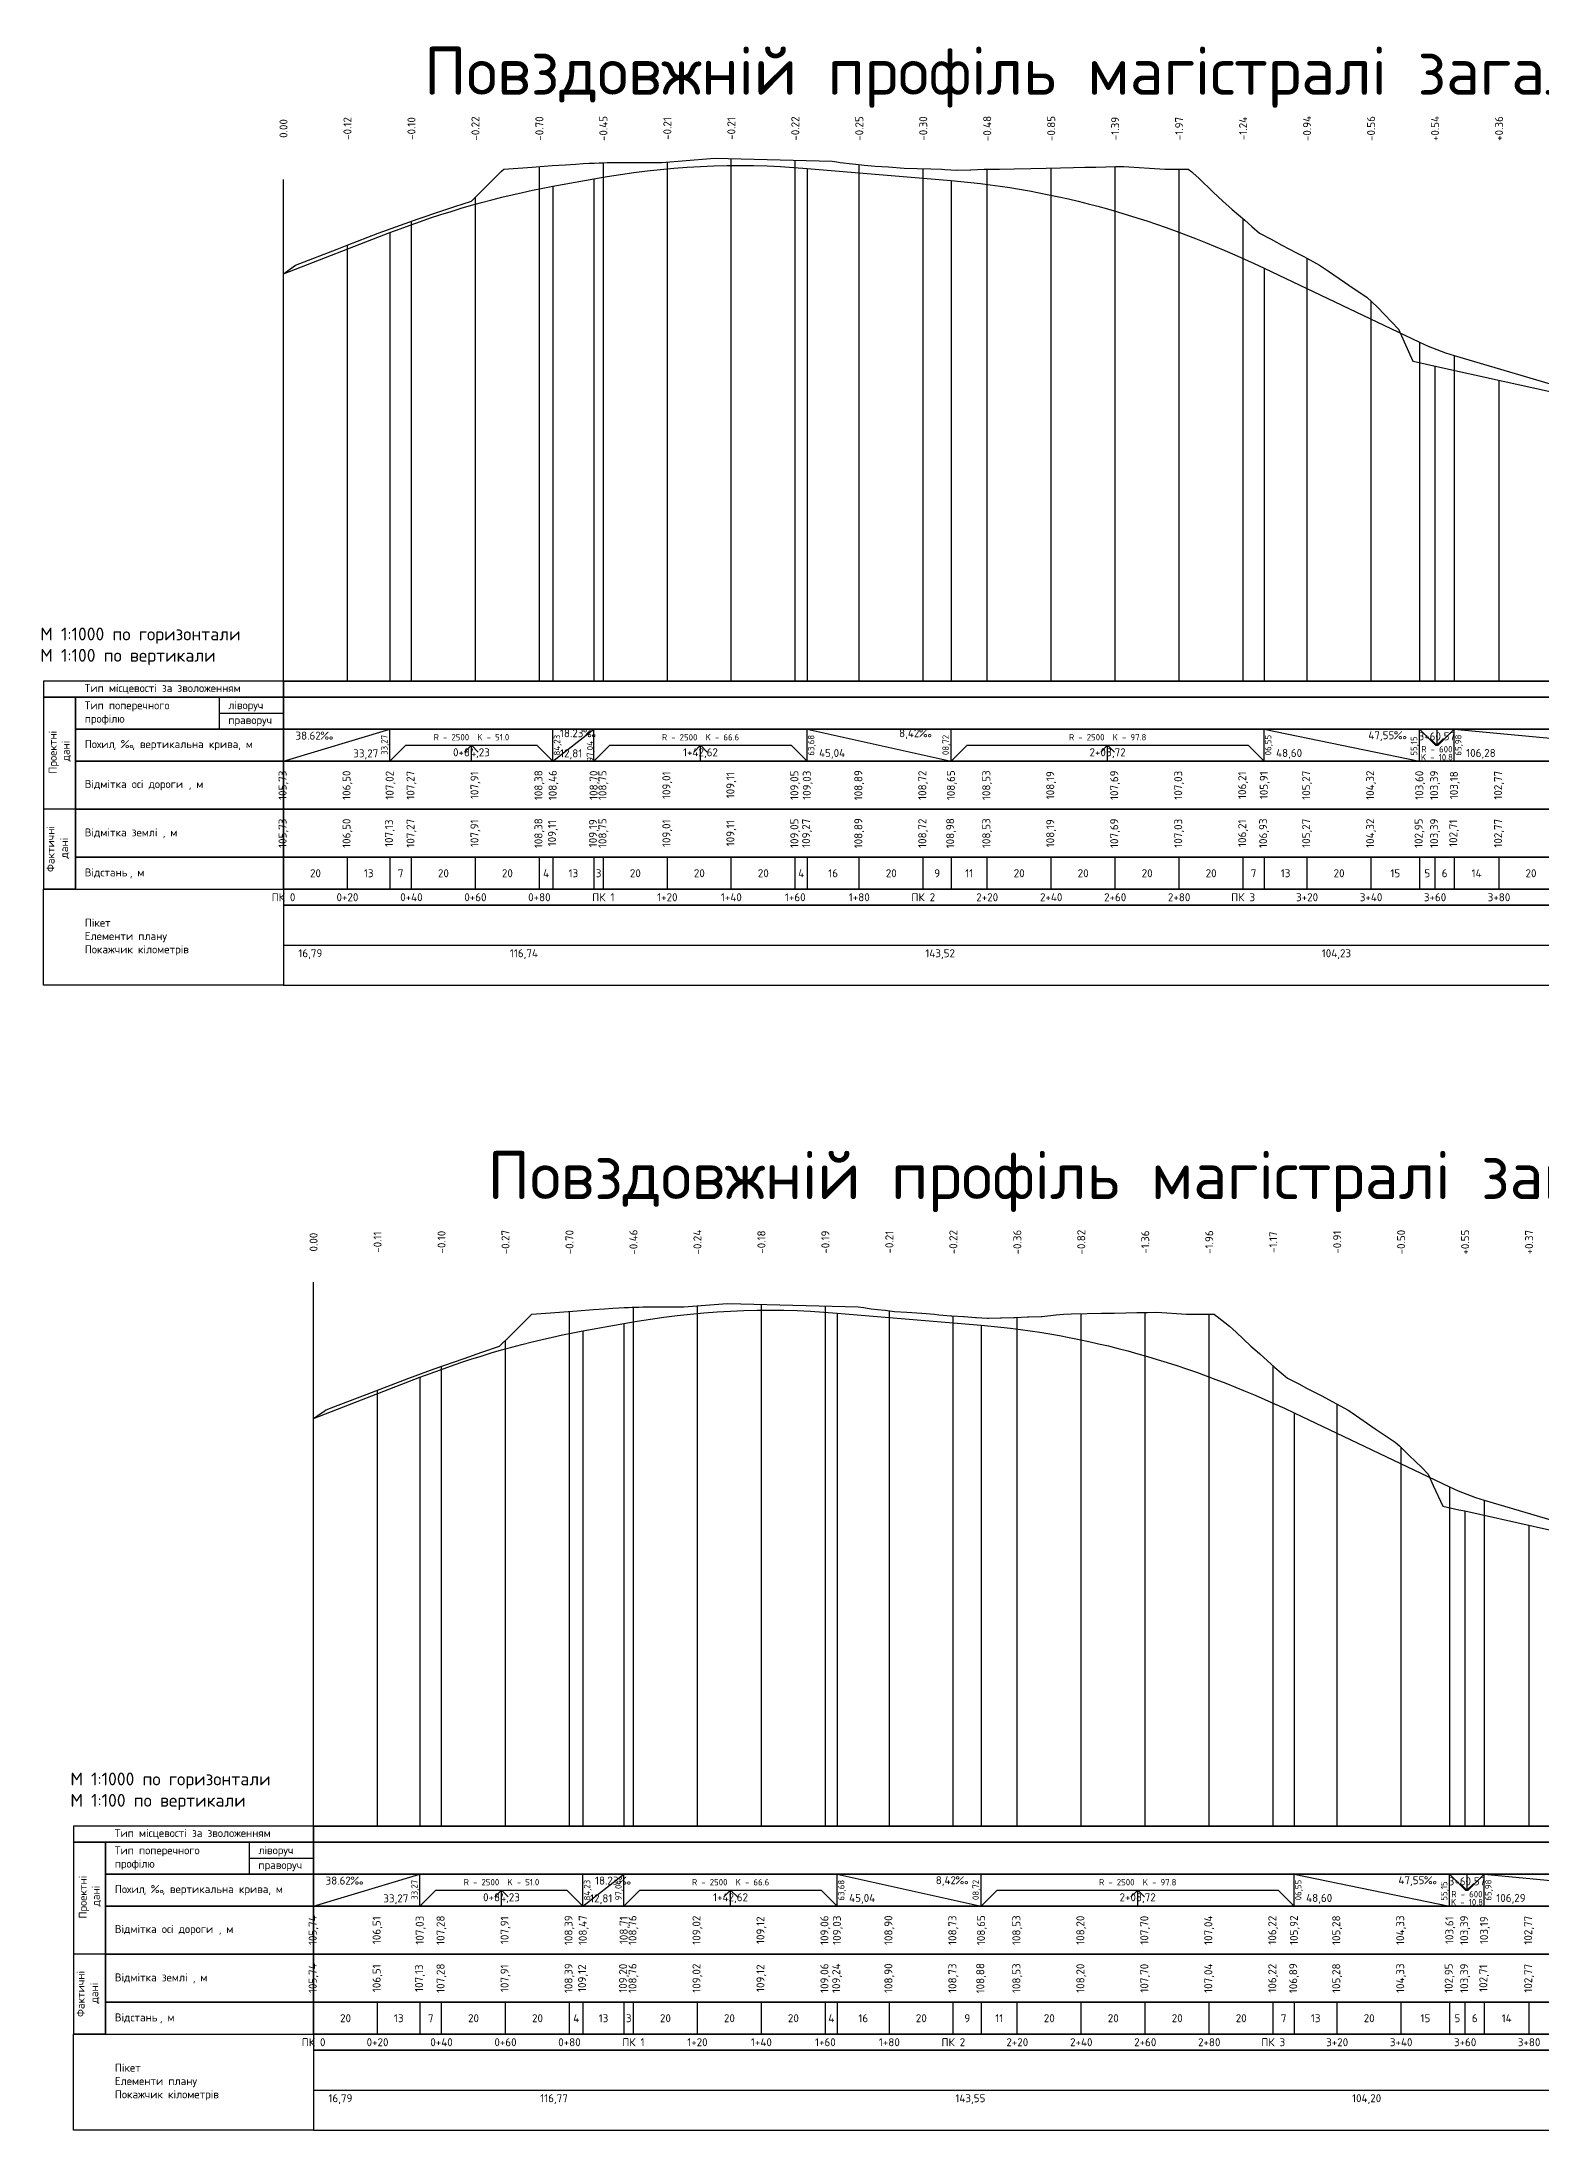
# Model space of a CAD drawing. Header units: metres. Extents: x 3746 to 7161, y 2134 to 3394.
# Drawn here: x 5371 to 5840, y 2742 to 3394 of the extents above; entities that cross this region are included whole.
import ezdxf

# ---------------------------------------------------------------- set-up
doc = ezdxf.new("R2010")
doc.units = ezdxf.units.M
for name, color, linetype in [('C-ROAD-PROF', 92, 'Continuous'), ('C-ROAD-PROF-BAND', 9, 'Continuous'), ('C-ROAD-PROF-BAND-HGEOM', 150, 'Continuous'), ('C-ROAD-PROF-GRID', 150, 'Continuous'), ('C-ROAD-PROF-LABEL', 7, 'Continuous'), ('C-ROAD-PROF-LINE', 1, 'Continuous'), ('вид_БП_2-C-ROAD-PROF-TEXT', 7, 'Continuous'), ('ГП_Вид.Профиля', 7, 'Continuous'), ('Трасса_Броварський проспект_1 1-C-ROAD-PROF-TEXT', 7, 'Continuous')]:
    doc.layers.add(name, color=color, linetype=linetype)
doc.styles.get("Standard").update_dxf_attribs({"font": 'arial.ttf'})
doc.styles.add('СПДС', font='isocpeur.ttf')

# ---------------------------------------------------------------- blocks, each defined once
blk = doc.blocks.new('Профиль - Форма 5')
blk.add_line((-25, -20), (-25, -10))
for points in [[(-80, -10), (-5, -10), (-5, -5), (-80, -5)], [(-80, -70), (-70, -70), (-70, -10), (-80, -10)], [(-70, -20), (-5, -20), (-5, -10), (-70, -10)], [(-70, -30), (-5, -30), (-5, -20), (-70, -20)], [(-70, -45), (-5, -45), (-5, -30), (-70, -30)], [(-70, -60), (-5, -60), (-5, -45), (-70, -45)], [(-70, -70), (-5, -70), (-5, -60), (-70, -60)], [(-5, -100), (-80, -100), (-80, -70), (-5, -70)]]:
    blk.add_lwpolyline(points, close=True)
for points in [[(-25, -15), (-5, -15)], [(-70, -45), (-80, -45)], [(-70, -70), (-80, -70)]]:
    blk.add_lwpolyline(points)
at = {"style": 'СПДС'}
for s, p in [('Тип місцевості за зволоженням', (-67.13, -8.38)), ('Тип поперечного', (-67.13, -13.79)), ('ліворуч', (-22.25, -13.75)), ('профілю', (-67.13, -17.96)), ('праворуч', (-22.25, -18.38)), ('Похил', (-67.13, -25.9)), (', ', (-58.13, -25.9)), ('‰', (-55.76, -25.9)), (', ', (-52.27, -25.9)), ('вертикальна крива', (-49.89, -25.9)), (', ', (-19.16, -25.9)), ('м', (-16.78, -25.9)), ('Відмітка осі дороги', (-67.13, -38.38)), (', ', (-34.63, -38.38)), ('м', (-32.26, -38.38)), ('Відмітка землі', (-67.13, -53.5)), ('м', (-40.38, -53.5)), (', ', (-42.76, -53.5)), ('Відстань', (-67.13, -66)), ('м', (-50.68, -66)), (', ', (-53.05, -66)), ('Пікет', (-67.13, -81.71)), ('Елементи плану', (-67.13, -85.88)), ('Покажчик кілометрів', (-67.13, -90.04))]:
    blk.add_text(s, height=2.5, dxfattribs=at).set_placement(p)
for s, p in [('Проектні ', (-75.89, -33.89)), ('дані', (-71.84, -30.09)), ('Фактичні', (-76.58, -64.63)), ('дані', (-72.33, -60.41))]:
    blk.add_text(s, height=2.5, rotation=90, dxfattribs=at).set_placement(p)

msp = doc.modelspace()

# ---------------------------------------------------------------- linework, layer by layer
at = {"layer": 'C-ROAD-PROF', "color": 92, "linetype": 'Continuous', "lineweight": -3}
for p, q in [((5447.028, 3194.459), (5447.028, 3351.205)), ((5456.43, 2836.686), (5456.43, 3006.686))]:
    msp.add_line(p, q, dxfattribs=at)
at = {"layer": 'C-ROAD-PROF', "color": 7, "linetype": 'Continuous', "lineweight": -3, "ltscale": 2, "flags": 128}
for points in [[(5447.028, 3321.772), (5450.83, 3324.459), (5463.813, 3329.479), (5466.973, 3330.7), (5476.671, 3334.459), (5489.132, 3338.903), (5496.572, 3341.39), (5500.56, 3342.776), (5505.777, 3344.459), (5507.58, 3346.21), (5513.004, 3351.66), (5514.734, 3353.379), (5515.15, 3353.791), (5515.87, 3354.459), (5524.801, 3355.12), (5531.005, 3355.579), (5535.179, 3355.856), (5538.281, 3356.062), (5540.664, 3356.196), (5542.63, 3356.306), (5544.259, 3356.377), (5545.701, 3356.439), (5546.993, 3356.477), (5548.193, 3356.512), (5549.75, 3356.531), (5551.245, 3356.549), (5552.681, 3356.567), (5553.835, 3356.567), (5554.989, 3356.567), (5556.144, 3356.566), (5557.3, 3356.566), (5558.495, 3356.564), (5559.696, 3356.561), (5560.904, 3356.559), (5562.119, 3356.556), (5563.183, 3356.563), (5564.231, 3356.57), (5565.263, 3356.576), (5580.549, 3357.762), (5581.928, 3357.861), (5618.538, 3356.935), (5619.247, 3356.831), (5620.061, 3356.71), (5621.005, 3356.571), (5622.112, 3356.407), (5623.853, 3356.212), (5625.961, 3355.975), (5628.563, 3355.684), (5632.017, 3355.444), (5636.122, 3355.16), (5641.082, 3354.816), (5645.093, 3354.694), (5649.382, 3354.564), (5652.808, 3354.459), (5653.762, 3354.393), (5653.781, 3354.392), (5657.574, 3354.131), (5657.669, 3354.127), (5661.809, 3354.286), (5661.86, 3354.284), (5666.091, 3354.45), (5666.093, 3354.45), (5666.095, 3354.45), (5666.329, 3354.459), (5670.833, 3354.506), (5675.453, 3354.553), (5680.663, 3354.672), (5685.465, 3354.781), (5689.905, 3354.882), (5694.022, 3354.975), (5697.578, 3355.047), (5700.934, 3355.115), (5704.106, 3355.179), (5707.11, 3355.24), (5709.724, 3355.252), (5722.584, 3354.459), (5724.072, 3354.459), (5724.865, 3354.459), (5726.153, 3354.459), (5726.999, 3354.459), (5729.454, 3354.459), (5729.876, 3354.459), (5730.969, 3353.596), (5731.448, 3353.164), (5733.136, 3351.592), (5737.652, 3347.28), (5740.707, 3344.459), (5743.592, 3341.897), (5747.523, 3338.49), (5749.718, 3336.554), (5752.14, 3334.459), (5755.784, 3332.565), (5759.169, 3330.753), (5763.968, 3328.21), (5766.013, 3327.118), (5770.942, 3324.459), (5773.696, 3322.553), (5777.059, 3320.293), (5781.736, 3317.109), (5785.744, 3314.459), (5789.084, 3311.315), (5795.57, 3304.459), (5798.701, 3297.529), (5800.079, 3294.459), (5801.123, 3294.207), (5807.623, 3292.781), (5828.307, 3288.191), (5843.905, 3284.73)], [(5456.43, 2964.09), (5458.837, 2965.742), (5459.625, 2966.282), (5460.196, 2966.686), (5461.952, 2967.365), (5473.215, 2971.695), (5486.198, 2976.686), (5494.171, 2979.634), (5503.523, 2982.872), (5509.019, 2984.832), (5514.566, 2986.686), (5517.645, 2989.695), (5520.417, 2992.387), (5524.697, 2996.686), (5530.456, 2997.14), (5538.855, 2997.761), (5543.96, 2998.139), (5547.393, 2998.367), (5549.945, 2998.536), (5551.906, 2998.646), (5553.523, 2998.737), (5554.864, 2998.795), (5556.05, 2998.847), (5557.114, 2998.878), (5558.101, 2998.907), (5559.381, 2998.922), (5560.611, 2998.937), (5561.793, 2998.952), (5562.742, 2998.952), (5563.692, 2998.952), (5564.642, 2998.951), (5565.593, 2998.951), (5566.576, 2998.949), (5567.565, 2998.947), (5568.558, 2998.945), (5569.558, 2998.943), (5570.433, 2998.949), (5571.295, 2998.954), (5572.145, 2998.96), (5585.758, 3000.015), (5589.982, 2999.893), (5626.714, 2998.964), (5627.515, 2998.846), (5628.434, 2998.71), (5629.5, 2998.552), (5630.751, 2998.367), (5632.719, 2998.147), (5635.099, 2997.88), (5638.039, 2997.55), (5641.94, 2997.28), (5646.578, 2996.959), (5650.509, 2996.686), (5651.898, 2996.445), (5655.646, 2996.188), (5655.777, 2996.176), (5655.917, 2996.164), (5659.592, 2995.91), (5659.809, 2995.895), (5663.351, 2995.65), (5663.646, 2995.634), (5667.063, 2995.398), (5667.435, 2995.382), (5671.16, 2995.525), (5671.501, 2995.514), (5675.302, 2995.663), (5675.607, 2995.655), (5675.762, 2995.652), (5679.62, 2995.808), (5679.753, 2995.806), (5679.888, 2995.804), (5680.023, 2995.803), (5683.942, 2995.965), (5684.053, 2995.964), (5684.164, 2995.964), (5688.465, 2996.424), (5688.546, 2996.424), (5690.922, 2996.686), (5693.351, 2996.741), (5698.231, 2996.852), (5702.757, 2996.955), (5706.666, 2997.034), (5710.355, 2997.109), (5713.843, 2997.179), (5717.145, 2997.246), (5720.019, 2997.26), (5729.323, 2996.686), (5730.975, 2996.686), (5732.96, 2996.686), (5733.537, 2996.686), (5734.261, 2996.686), (5737.569, 2996.686), (5737.797, 2996.686), (5737.942, 2996.686), (5738.616, 2996.165), (5738.9, 2995.93), (5742.74, 2992.897), (5744.843, 2991.001), (5749.476, 2986.686), (5750.705, 2985.595), (5752.261, 2984.241), (5756.991, 2980.041), (5760.862, 2976.686), (5764.421, 2974.888), (5766.889, 2973.576), (5771.4, 2971.231), (5779.892, 2966.686), (5780.416, 2966.316), (5780.538, 2966.233), (5781.073, 2965.867), (5788.264, 2960.889), (5794.518, 2956.686), (5795.907, 2955.492), (5798.924, 2952.535), (5802.903, 2948.788), (5804.892, 2946.686), (5806.488, 2943.154), (5809.445, 2936.686), (5814.437, 2935.552), (5816.328, 2935.174), (5837.741, 2930.422), (5853.589, 2926.906)]]:
    msp.add_lwpolyline(points, dxfattribs=at)
at = {"layer": 'C-ROAD-PROF-BAND', "color": 7, "linetype": 'Continuous', "lineweight": -3}
for p, q in [((5447.028, 3169.449), (5447.028, 3179.449)), ((5480.296, 3169.449), (5480.296, 3179.449)), ((5531.257, 3169.449), (5531.257, 3179.449)), ((5544.067, 3169.449), (5544.067, 3179.449)), ((5610.709, 3169.449), (5610.709, 3179.449)), ((5655.752, 3169.449), (5655.752, 3179.449)), ((5753.576, 3169.449), (5753.576, 3179.449)), ((5802.18, 3169.449), (5802.18, 3179.449)), ((5813.008, 3169.449), (5813.008, 3179.449)), ((5447.028, 3129.449), (5447.028, 3139.449)), ((5467.028, 3129.449), (5467.028, 3139.449)), ((5480.296, 3139.449), (5480.296, 3129.449)), ((5487.028, 3129.449), (5487.028, 3139.449)), ((5507.028, 3129.449), (5507.028, 3139.449)), ((5527.028, 3129.449), (5527.028, 3139.449)), ((5531.257, 3139.449), (5531.257, 3129.449)), ((5544.067, 3139.449), (5544.067, 3129.449)), ((5547.028, 3129.449), (5547.028, 3139.449)), ((5567.028, 3129.449), (5567.028, 3139.449)), ((5587.028, 3129.449), (5587.028, 3139.449)), ((5607.028, 3129.449), (5607.028, 3139.449)), ((5610.709, 3139.449), (5610.709, 3129.449)), ((5627.028, 3129.449), (5627.028, 3139.449)), ((5647.028, 3129.449), (5647.028, 3139.449)), ((5655.752, 3139.449), (5655.752, 3129.449)), ((5667.028, 3129.449), (5667.028, 3139.449)), ((5687.028, 3129.449), (5687.028, 3139.449)), ((5707.028, 3129.449), (5707.028, 3139.449)), ((5727.028, 3129.449), (5727.028, 3139.449)), ((5747.028, 3129.449), (5747.028, 3139.449)), ((5753.576, 3139.449), (5753.576, 3129.449)), ((5767.028, 3129.449), (5767.028, 3139.449)), ((5787.028, 3129.449), (5787.028, 3139.449)), ((5802.18, 3139.449), (5802.18, 3129.449)), ((5807.028, 3129.449), (5807.028, 3139.449)), ((5813.008, 3139.449), (5813.008, 3129.449)), ((5827.028, 3129.449), (5827.028, 3139.449)), ((5456.43, 2811.676), (5456.43, 2821.676)), ((5489.698, 2811.676), (5489.698, 2821.676)), ((5540.659, 2811.676), (5540.659, 2821.676)), ((5553.469, 2811.676), (5553.469, 2821.676)), ((5620.111, 2811.676), (5620.111, 2821.676)), ((5665.154, 2811.676), (5665.154, 2821.676)), ((5762.978, 2811.676), (5762.978, 2821.676)), ((5811.582, 2811.676), (5811.582, 2821.676)), ((5822.41, 2811.676), (5822.41, 2821.676)), ((5456.43, 2771.676), (5456.43, 2781.676)), ((5476.43, 2771.676), (5476.43, 2781.676)), ((5489.698, 2781.676), (5489.698, 2771.676)), ((5496.43, 2771.676), (5496.43, 2781.676)), ((5516.43, 2771.676), (5516.43, 2781.676)), ((5536.43, 2771.676), (5536.43, 2781.676)), ((5540.659, 2781.676), (5540.659, 2771.676)), ((5553.469, 2781.676), (5553.469, 2771.676)), ((5556.43, 2771.676), (5556.43, 2781.676)), ((5576.43, 2771.676), (5576.43, 2781.676)), ((5596.43, 2771.676), (5596.43, 2781.676)), ((5616.43, 2771.676), (5616.43, 2781.676)), ((5620.111, 2781.676), (5620.111, 2771.676)), ((5636.43, 2771.676), (5636.43, 2781.676)), ((5656.43, 2771.676), (5656.43, 2781.676)), ((5665.154, 2781.676), (5665.154, 2771.676)), ((5676.43, 2771.676), (5676.43, 2781.676)), ((5696.43, 2771.676), (5696.43, 2781.676)), ((5716.43, 2771.676), (5716.43, 2781.676)), ((5736.43, 2771.676), (5736.43, 2781.676)), ((5756.43, 2771.676), (5756.43, 2781.676)), ((5762.978, 2781.676), (5762.978, 2771.676)), ((5776.43, 2771.676), (5776.43, 2781.676)), ((5796.43, 2771.676), (5796.43, 2781.676)), ((5811.582, 2781.676), (5811.582, 2771.676)), ((5816.43, 2771.676), (5816.43, 2781.676)), ((5822.41, 2781.676), (5822.41, 2771.676)), ((5836.43, 2771.676), (5836.43, 2781.676))]:
    msp.add_line(p, q, dxfattribs=at)
at = {"layer": 'C-ROAD-PROF-BAND', "color": 1, "linetype": 'Continuous', "lineweight": -3}
for p, q in [((5447.028, 3169.449), (5480.296, 3179.449)), ((5531.257, 3169.449), (5544.067, 3179.449)), ((5610.709, 3179.449), (5655.752, 3169.449)), ((5753.576, 3179.449), (5802.18, 3169.449)), ((5802.18, 3179.449), (5807.18, 3174.45)), ((5807.594, 3179.449), (5807.594, 3174.45)), ((5813.008, 3179.449), (5808.008, 3174.45)), ((5813.008, 3179.449), (5919.288, 3169.449)), ((5480.296, 3169.449), (5485.296, 3174.449)), ((5485.296, 3174.449), (5526.257, 3174.449)), ((5505.777, 3174.449), (5503.656, 3172.328)), ((5505.777, 3169.449), (5505.777, 3174.449)), ((5505.777, 3174.449), (5507.898, 3172.328)), ((5531.257, 3169.449), (5526.257, 3174.449)), ((5544.067, 3169.449), (5549.067, 3174.449)), ((5549.067, 3174.449), (5605.709, 3174.449)), ((5577.388, 3174.449), (5575.267, 3172.328)), ((5577.388, 3169.449), (5577.388, 3174.449)), ((5577.388, 3174.449), (5579.509, 3172.328)), ((5610.709, 3169.449), (5605.709, 3174.449)), ((5655.752, 3169.449), (5660.752, 3174.449)), ((5660.752, 3174.449), (5748.576, 3174.449)), ((5704.664, 3174.449), (5702.542, 3172.328)), ((5704.664, 3169.449), (5704.664, 3174.449)), ((5704.664, 3174.449), (5706.785, 3172.328)), ((5753.576, 3169.449), (5748.576, 3174.449)), ((5807.594, 3174.45), (5805.473, 3176.571)), ((5807.18, 3174.45), (5808.008, 3174.45)), ((5807.594, 3174.45), (5809.715, 3176.571)), ((5456.43, 2811.676), (5489.698, 2821.676)), ((5540.659, 2811.676), (5553.469, 2821.676)), ((5620.111, 2821.676), (5665.154, 2811.676)), ((5762.978, 2821.676), (5811.582, 2811.676)), ((5811.582, 2821.676), (5816.582, 2816.676)), ((5816.996, 2821.676), (5816.996, 2816.677)), ((5822.41, 2821.676), (5817.41, 2816.677)), ((5822.41, 2821.676), (5928.704, 2811.676)), ((5489.698, 2811.676), (5494.698, 2816.676)), ((5494.698, 2816.676), (5535.659, 2816.676)), ((5515.179, 2816.676), (5513.058, 2814.555)), ((5515.179, 2811.676), (5515.179, 2816.676)), ((5515.179, 2816.676), (5517.3, 2814.555)), ((5540.659, 2811.676), (5535.659, 2816.676)), ((5553.469, 2811.676), (5558.469, 2816.676)), ((5558.469, 2816.676), (5615.111, 2816.676)), ((5586.79, 2816.676), (5584.669, 2814.555)), ((5586.79, 2811.676), (5586.79, 2816.676)), ((5586.79, 2816.676), (5588.911, 2814.555)), ((5620.111, 2811.676), (5615.111, 2816.676)), ((5665.154, 2811.676), (5670.154, 2816.676)), ((5670.154, 2816.676), (5757.978, 2816.676)), ((5714.066, 2816.676), (5711.945, 2814.555)), ((5714.066, 2811.676), (5714.066, 2816.676)), ((5714.066, 2816.676), (5716.187, 2814.555)), ((5762.978, 2811.676), (5757.978, 2816.676)), ((5816.996, 2816.677), (5814.875, 2818.798)), ((5816.582, 2816.676), (5817.41, 2816.677)), ((5816.996, 2816.677), (5819.117, 2818.798))]:
    msp.add_line(p, q, dxfattribs=at)
at = {"layer": 'C-ROAD-PROF-BAND', "color": 7, "linetype": 'Continuous', "lineweight": -3}
for points in [[(5447.028, 3189.449), (6268.34, 3189.449), (6268.34, 3194.449), (5447.028, 3194.449)], [(5447.028, 3179.449), (6268.34, 3179.449), (6268.34, 3189.449), (5447.028, 3189.449)], [(5447.028, 3169.449), (6268.34, 3169.449), (6268.34, 3179.449), (5447.028, 3179.449)], [(5447.028, 3154.449), (6268.34, 3154.449), (6268.34, 3169.449), (5447.028, 3169.449)], [(5447.028, 3139.449), (6268.34, 3139.449), (6268.34, 3154.449), (5447.028, 3154.449)], [(5447.028, 3129.449), (6268.34, 3129.449), (6268.34, 3139.449), (5447.028, 3139.449)], [(5447.028, 3124.449), (6268.34, 3124.449), (6268.34, 3129.449), (5447.028, 3129.449)], [(5447.028, 3099.449), (6268.34, 3099.449), (6268.34, 3124.449), (5447.028, 3124.449)], [(5456.43, 2831.676), (6277.742, 2831.676), (6277.742, 2836.676), (5456.43, 2836.676)], [(5456.43, 2821.676), (6277.742, 2821.676), (6277.742, 2831.676), (5456.43, 2831.676)], [(5456.43, 2811.676), (6277.742, 2811.676), (6277.742, 2821.676), (5456.43, 2821.676)], [(5456.43, 2796.676), (6277.742, 2796.676), (6277.742, 2811.676), (5456.43, 2811.676)], [(5456.43, 2781.676), (6277.742, 2781.676), (6277.742, 2796.676), (5456.43, 2796.676)], [(5456.43, 2771.676), (6277.742, 2771.676), (6277.742, 2781.676), (5456.43, 2781.676)], [(5456.43, 2766.676), (6277.742, 2766.676), (6277.742, 2771.676), (5456.43, 2771.676)], [(5456.43, 2741.676), (6277.742, 2741.676), (6277.742, 2766.676), (5456.43, 2766.676)]]:
    msp.add_3dface(points, dxfattribs=at)
at = {"layer": 'C-ROAD-PROF-BAND-HGEOM', "color": 7, "linetype": 'Continuous', "lineweight": -3}
for p, q in [((5447.028, 3111.949), (6268.34, 3111.949)), ((5456.43, 2754.176), (6277.742, 2754.176))]:
    msp.add_line(p, q, dxfattribs=at)
at = {"layer": 'C-ROAD-PROF-GRID', "color": 150, "linetype": 'Continuous', "lineweight": -3}
for p, q in [((5527.028, 3194.459), (5527.028, 3355.285)), ((5547.028, 3194.459), (5547.028, 3356.478)), ((5567.028, 3194.459), (5567.028, 3356.713)), ((5587.028, 3194.459), (5587.028, 3357.732)), ((5607.028, 3194.459), (5607.028, 3357.226)), ((5627.028, 3194.459), (5627.028, 3355.856)), ((5647.028, 3194.459), (5647.028, 3354.635)), ((5667.028, 3194.459), (5667.028, 3354.467)), ((5687.028, 3194.459), (5687.028, 3354.816)), ((5707.028, 3194.459), (5707.028, 3355.238)), ((5727.028, 3194.459), (5727.028, 3354.459)), ((5507.028, 3194.459), (5507.028, 3345.674)), ((5487.028, 3194.459), (5487.028, 3338.153)), ((5747.028, 3194.459), (5747.028, 3338.919)), ((5467.028, 3194.459), (5467.028, 3330.722)), ((5447.028, 3194.459), (5447.028, 3321.772)), ((5767.028, 3194.459), (5767.028, 3326.571)), ((5787.028, 3194.459), (5787.028, 3313.251)), ((5807.028, 3194.459), (5807.028, 3292.912)), ((5827.028, 3194.459), (5827.028, 3288.475)), ((5536.43, 2836.686), (5536.43, 2997.582)), ((5556.43, 2836.686), (5556.43, 2998.858)), ((5576.43, 2836.686), (5576.43, 2999.292)), ((5596.43, 2836.686), (5596.43, 2999.73)), ((5616.43, 2836.686), (5616.43, 2999.224)), ((5636.43, 2836.686), (5636.43, 2997.731)), ((5656.43, 2836.686), (5656.43, 2996.128)), ((5676.43, 2836.686), (5676.43, 2995.679)), ((5696.43, 2836.686), (5696.43, 2996.811)), ((5716.43, 2836.686), (5716.43, 2997.232)), ((5736.43, 2836.686), (5736.43, 2996.686)), ((5516.43, 2836.686), (5516.43, 2988.508)), ((5496.43, 2836.686), (5496.43, 2980.416)), ((5756.43, 2836.686), (5756.43, 2980.539)), ((5476.43, 2836.686), (5476.43, 2972.931)), ((5456.43, 2836.686), (5456.43, 2964.09)), ((5776.43, 2836.686), (5776.43, 2968.539)), ((5796.43, 2836.686), (5796.43, 2954.979)), ((5816.43, 2836.686), (5816.43, 2935.152)), ((5836.43, 2836.686), (5836.43, 2930.713))]:
    msp.add_line(p, q, dxfattribs=at)
at = {"layer": 'C-ROAD-PROF-LABEL', "color": 1, "linetype": 'Continuous', "lineweight": -3}
for p, q in [((5610.709, 3354.71), (5610.709, 3194.459)), ((5531.257, 3349.105), (5531.257, 3194.459)), ((5544.067, 3351.441), (5544.067, 3194.459)), ((5655.752, 3350.916), (5655.752, 3194.459)), ((5480.296, 3334.619), (5480.296, 3194.459)), ((5753.576, 3323.537), (5753.576, 3194.459)), ((5802.18, 3300.424), (5802.18, 3194.459)), ((5813.008, 3296.252), (5813.008, 3194.459)), ((5620.111, 2997.028), (5620.111, 2836.686)), ((5540.659, 2991.424), (5540.659, 2836.686)), ((5553.469, 2993.76), (5553.469, 2836.686)), ((5665.154, 2993.234), (5665.154, 2836.686)), ((5489.698, 2976.938), (5489.698, 2836.686)), ((5762.978, 2965.855), (5762.978, 2836.686)), ((5811.582, 2942.743), (5811.582, 2836.686)), ((5822.41, 2938.571), (5822.41, 2836.686))]:
    msp.add_line(p, q, dxfattribs=at)
at = {"layer": 'C-ROAD-PROF-LABEL', "color": 7, "linetype": 'Continuous', "lineweight": -3}
for p, q in [((5447.028, 3194.459), (6268.34, 3194.459)), ((5456.43, 2836.686), (6277.742, 2836.686))]:
    msp.add_line(p, q, dxfattribs=at)
at = {"layer": 'C-ROAD-PROF-LINE', "color": 1, "linetype": 'Continuous', "lineweight": 30, "ltscale": 2, "flags": 128}
for points in [[(5544.067, 3351.441), (5548.232, 3352.166), (5552.397, 3352.821), (5556.562, 3353.407), (5560.727, 3353.924), (5564.893, 3354.371), (5569.058, 3354.749), (5573.223, 3355.057), (5577.388, 3355.296), (5581.553, 3355.466), (5585.718, 3355.566), (5589.883, 3355.597), (5594.048, 3355.558), (5598.213, 3355.45), (5602.378, 3355.273), (5606.543, 3355.026), (5610.709, 3354.71)], [(5610.709, 3354.71), (5655.752, 3350.916)], [(5480.296, 3334.619), (5483.481, 3335.829), (5486.667, 3336.998), (5489.852, 3338.127), (5493.037, 3339.215), (5496.222, 3340.262), (5499.407, 3341.269), (5502.592, 3342.235), (5505.777, 3343.161), (5508.962, 3344.046), (5512.147, 3344.891), (5515.332, 3345.694), (5518.517, 3346.458), (5521.702, 3347.181), (5524.887, 3347.863), (5528.072, 3348.504), (5531.257, 3349.105)], [(5531.257, 3349.105), (5544.067, 3351.441)], [(5655.752, 3350.916), (5658.809, 3350.64), (5661.866, 3350.326), (5664.923, 3349.975), (5667.98, 3349.587), (5671.037, 3349.161), (5674.094, 3348.698), (5677.151, 3348.198), (5680.208, 3347.66), (5683.265, 3347.085), (5686.322, 3346.472), (5689.379, 3345.822), (5692.436, 3345.135), (5695.493, 3344.41), (5698.55, 3343.648), (5701.607, 3342.848), (5704.664, 3342.011), (5707.721, 3341.137), (5710.778, 3340.225), (5713.835, 3339.276), (5716.892, 3338.29), (5719.949, 3337.266), (5723.006, 3336.205), (5726.063, 3335.106), (5729.12, 3333.97), (5732.177, 3332.797), (5735.234, 3331.586), (5738.291, 3330.338), (5741.348, 3329.053), (5744.405, 3327.73), (5747.462, 3326.369), (5750.519, 3324.972), (5753.576, 3323.537)], [(5447.028, 3321.772), (5480.296, 3334.619)], [(5753.576, 3323.537), (5802.18, 3300.424)], [(5802.18, 3300.424), (5803.534, 3299.796), (5804.887, 3299.198), (5806.24, 3298.631), (5807.594, 3298.094), (5808.947, 3297.588), (5810.301, 3297.112), (5811.654, 3296.667), (5813.008, 3296.252)], [(5813.008, 3296.252), (5919.288, 3264.892)], [(5553.469, 2993.76), (5557.634, 2994.484), (5561.799, 2995.14), (5565.964, 2995.726), (5570.13, 2996.242), (5574.295, 2996.689), (5578.46, 2997.067), (5582.625, 2997.376), (5586.79, 2997.615), (5590.955, 2997.784), (5595.12, 2997.884), (5599.285, 2997.915), (5603.45, 2997.877), (5607.615, 2997.769), (5611.78, 2997.591), (5615.945, 2997.345), (5620.111, 2997.028)], [(5620.111, 2997.028), (5665.154, 2993.234)], [(5489.698, 2976.938), (5492.884, 2978.148), (5496.069, 2979.317), (5499.254, 2980.445), (5502.439, 2981.533), (5505.624, 2982.581), (5508.809, 2983.588), (5511.994, 2984.554), (5515.179, 2985.479), (5518.364, 2986.364), (5521.549, 2987.209), (5524.734, 2988.013), (5527.919, 2988.776), (5531.104, 2989.499), (5534.289, 2990.181), (5537.474, 2990.823), (5540.659, 2991.424)], [(5540.659, 2991.424), (5553.469, 2993.76)], [(5665.154, 2993.234), (5668.211, 2992.958), (5671.268, 2992.645), (5674.325, 2992.294), (5677.382, 2991.905), (5680.439, 2991.48), (5683.496, 2991.017), (5686.553, 2990.516), (5689.61, 2989.978), (5692.667, 2989.403), (5695.724, 2988.79), (5698.781, 2988.14), (5701.838, 2987.453), (5704.895, 2986.728), (5707.952, 2985.966), (5711.009, 2985.167), (5714.066, 2984.33), (5717.123, 2983.455), (5720.18, 2982.544), (5723.237, 2981.595), (5726.294, 2980.608), (5729.351, 2979.584), (5732.408, 2978.523), (5735.465, 2977.425), (5738.522, 2976.289), (5741.579, 2975.115), (5744.636, 2973.905), (5747.693, 2972.656), (5750.75, 2971.371), (5753.807, 2970.048), (5756.864, 2968.688), (5759.921, 2967.29), (5762.978, 2965.855)], [(5456.43, 2964.09), (5489.698, 2976.938)], [(5762.978, 2965.855), (5811.582, 2942.743)], [(5811.582, 2942.743), (5812.936, 2942.114), (5814.289, 2941.516), (5815.642, 2940.949), (5816.996, 2940.412), (5818.349, 2939.906), (5819.703, 2939.431), (5821.056, 2938.985), (5822.41, 2938.571)], [(5822.41, 2938.571), (5928.704, 2907.206)]]:
    msp.add_lwpolyline(points, dxfattribs=at)

# ---------------------------------------------------------------- block references
at = {"layer": 'ГП_Вид.Профиля', "color": 7, "linetype": 'Continuous', "lineweight": -3}
for p in [(5452.028, 3199.459), (5461.43, 2841.686)]:
    msp.add_blockref('Профиль - Форма 5', p, dxfattribs=at)

# ---------------------------------------------------------------- texts
at = {"style": 'СПДС'}
for s, p in [('Повздовжній профіль магістралі загальноміського значення 1-3(ліво) М1:1000', (5490.96, 3377.694)), ('Повздовжній профіль магістралі загальноміського значення 1-3(право) М1:1000', (5510.817, 3032.62))]:
    msp.add_text(s, height=15, dxfattribs=at).set_placement(p)
at = {"layer": 'C-ROAD-PROF-BAND', "color": 1, "linetype": 'Continuous', "lineweight": -3, "char_height": 2.5, "attachment_point": 5, "rotation": 89.999981}
for s, insert in [('{\\fISOCPEUR|b0|i0|c204|p34;0.00}', (5447.028, 3367.163)), ('{\\fISOCPEUR|b0|i0|c204|p34;-0.12}', (5467.028, 3367.163)), ('{\\fISOCPEUR|b0|i0|c204|p34;-0.10}', (5487.028, 3367.163)), ('{\\fISOCPEUR|b0|i0|c204|p34;-0.22}', (5507.028, 3367.163)), ('{\\fISOCPEUR|b0|i0|c204|p34;-0.70}', (5527.028, 3367.163)), ('{\\fISOCPEUR|b0|i0|c204|p34;-0.45}', (5547.028, 3367.163)), ('{\\fISOCPEUR|b0|i0|c204|p34;-0.21}', (5567.028, 3367.163)), ('{\\fISOCPEUR|b0|i0|c204|p34;-0.21}', (5587.028, 3367.163)), ('{\\fISOCPEUR|b0|i0|c204|p34;-0.22}', (5607.028, 3367.163)), ('{\\fISOCPEUR|b0|i0|c204|p34;-0.25}', (5627.028, 3367.163)), ('{\\fISOCPEUR|b0|i0|c204|p34;-0.30}', (5647.028, 3367.163)), ('{\\fISOCPEUR|b0|i0|c204|p34;-0.48}', (5667.028, 3367.163)), ('{\\fISOCPEUR|b0|i0|c204|p34;-0.85}', (5687.028, 3367.163)), ('{\\fISOCPEUR|b0|i0|c204|p34;-1.39}', (5707.028, 3367.163)), ('{\\fISOCPEUR|b0|i0|c204|p34;-1.97}', (5727.028, 3367.163)), ('{\\fISOCPEUR|b0|i0|c204|p34;-1.24}', (5747.028, 3367.163)), ('{\\fISOCPEUR|b0|i0|c204|p34;-0.94}', (5767.028, 3367.163)), ('{\\fISOCPEUR|b0|i0|c204|p34;-0.56}', (5787.028, 3367.163)), ('{\\fISOCPEUR|b0|i0|c204|p34;+0.54}', (5807.028, 3367.163)), ('{\\fISOCPEUR|b0|i0|c204|p34;+0.36}', (5827.028, 3367.163)), ('{\\fISOCPEUR|b0|i0|c204|p34;0.00}', (5456.43, 3019.186)), ('{\\fISOCPEUR|b0|i0|c204|p34;-0.11}', (5476.43, 3019.186)), ('{\\fISOCPEUR|b0|i0|c204|p34;-0.10}', (5496.43, 3019.186)), ('{\\fISOCPEUR|b0|i0|c204|p34;-0.27}', (5516.43, 3019.186)), ('{\\fISOCPEUR|b0|i0|c204|p34;-0.70}', (5536.43, 3019.186)), ('{\\fISOCPEUR|b0|i0|c204|p34;-0.46}', (5556.43, 3019.186)), ('{\\fISOCPEUR|b0|i0|c204|p34;-0.24}', (5576.43, 3019.186)), ('{\\fISOCPEUR|b0|i0|c204|p34;-0.18}', (5596.43, 3019.186)), ('{\\fISOCPEUR|b0|i0|c204|p34;-0.19}', (5616.43, 3019.186)), ('{\\fISOCPEUR|b0|i0|c204|p34;-0.21}', (5636.43, 3019.186)), ('{\\fISOCPEUR|b0|i0|c204|p34;-0.22}', (5656.43, 3019.186)), ('{\\fISOCPEUR|b0|i0|c204|p34;-0.36}', (5676.43, 3019.186)), ('{\\fISOCPEUR|b0|i0|c204|p34;-0.82}', (5696.43, 3019.186)), ('{\\fISOCPEUR|b0|i0|c204|p34;-1.36}', (5716.43, 3019.186)), ('{\\fISOCPEUR|b0|i0|c204|p34;-1.96}', (5736.43, 3019.186)), ('{\\fISOCPEUR|b0|i0|c204|p34;-1.17}', (5756.43, 3019.186)), ('{\\fISOCPEUR|b0|i0|c204|p34;-0.91}', (5776.43, 3019.186)), ('{\\fISOCPEUR|b0|i0|c204|p34;-0.50}', (5796.43, 3019.186)), ('{\\fISOCPEUR|b0|i0|c204|p34;+0.55}', (5816.43, 3019.186)), ('{\\fISOCPEUR|b0|i0|c204|p34;+0.37}', (5836.43, 3019.186))]:
    msp.add_mtext(s, dxfattribs=dict(at, insert=insert))
at = {"layer": 'C-ROAD-PROF-BAND', "color": 1, "linetype": 'Continuous', "lineweight": -3, "style": 'СПДС'}
for s, insert, char_height, attachment_point in [('38.62‰', (5450.778, 3178.699), 2.5, 1), ('18.23‰', (5533.447, 3179.449), 2.5, 1), ('8,42‰', (5650.076, 3179.449), 2.5, 3), ('47,55‰', (5798.555, 3178.824), 2.5, 3), ('33,27', (5476.671, 3170.074), 2.5, 9), ('R - 2500  K - 51.0', (5505.777, 3176.949), 2, 5), ('0+84,23', (5505.777, 3171.949), 2.5, 5), ('12,81', (5540.442, 3170.074), 2.5, 9), ('R - 2500  K - 66.6', (5577.388, 3176.949), 2, 5), ('1+42,62', (5577.388, 3171.949), 2.5, 5), ('45,04', (5614.459, 3170.199), 2.5, 7), ('R - 2500  K - 97.8', (5704.664, 3176.949), 2, 5), ('2+08,72', (5704.664, 3171.949), 2.5, 5), ('48,60', (5757.326, 3170.199), 2.5, 7), ('106,28', (5816.758, 3170.199), 2.5, 7), ('38.62‰', (5460.18, 2820.926), 2.5, 1), ('R - 2500  K - 51.0', (5515.179, 2819.176), 2, 5), ('18.23‰', (5544.409, 2820.926), 2.5, 1), ('R - 2500  K - 66.6', (5586.79, 2819.176), 2, 5), ('8,42‰', (5661.529, 2821.051), 2.5, 3), ('R - 2500  K - 97.8', (5714.066, 2819.176), 2, 5), ('47,55‰', (5807.957, 2821.051), 2.5, 3), ('33,27', (5486.073, 2812.301), 2.5, 9), ('0+84,23', (5515.179, 2814.176), 2.5, 5), ('12,81', (5549.844, 2812.301), 2.5, 9), ('1+42,62', (5586.79, 2814.176), 2.5, 5), ('45,04', (5623.861, 2812.426), 2.5, 7), ('2+08,72', (5714.066, 2814.176), 2.5, 5), ('48,60', (5766.728, 2812.426), 2.5, 7), ('106,29', (5826.16, 2812.426), 2.5, 7)]:
    msp.add_mtext(s, dxfattribs=dict(at, insert=insert, char_height=char_height, attachment_point=attachment_point))
for s, insert, char_height, attachment_point, rotation in [('3+60,57', (5807.594, 3176.95), 2.5, 5, 0.004052), ('33,27', (5478.796, 3177.699), 2, 6, 90), ('84,23', (5532.757, 3177.699), 2, 6, 90), ('97,04', (5543.09, 3175.735), 2, 6, 90), ('63,68', (5612.209, 3177.699), 2, 6, 90), ('08,72', (5654.252, 3177.699), 2, 6, 90), ('06,55', (5755.076, 3177.699), 2, 6, 90), ('55,15', (5800.68, 3171.199), 2, 4, 90), ('65,98', (5814.508, 3171.199), 2, 4, 90), ('105,73', (5447.028, 3161.949), 2.5, 5, 89.999981), ('106,50', (5467.028, 3161.949), 2.5, 5, 89.999981), ('107,02', (5482.046, 3161.949), 2.5, 8, 90), ('107,27', (5487.028, 3161.949), 2.5, 5, 89.999981), ('107,91', (5507.028, 3161.949), 2.5, 5, 89.999981), ('108,38', (5527.028, 3161.949), 2.5, 5, 89.999981), ('108,46', (5533.007, 3161.949), 2.5, 8, 90), ('108,70', (5545.817, 3161.949), 2.5, 8, 90), ('108,75', (5547.028, 3161.949), 2.5, 5, 89.999981), ('109,01', (5567.028, 3161.949), 2.5, 5, 89.999981), ('109,11', (5587.028, 3161.949), 2.5, 5, 89.999981), ('109,05', (5607.028, 3161.949), 2.5, 5, 89.999981), ('109,03', (5612.459, 3161.949), 2.5, 8, 90), ('108,89', (5627.028, 3161.949), 2.5, 5, 89.999981), ('108,72', (5647.028, 3161.949), 2.5, 5, 89.999981), ('108,65', (5657.502, 3161.949), 2.5, 8, 90), ('108,53', (5667.028, 3161.949), 2.5, 5, 89.999981), ('108,19', (5687.028, 3161.949), 2.5, 5, 89.999981), ('107,69', (5707.028, 3161.949), 2.5, 5, 89.999981), ('107,03', (5727.028, 3161.949), 2.5, 5, 89.999981), ('106,21', (5747.028, 3161.949), 2.5, 5, 89.999981), ('105,91', (5755.326, 3161.949), 2.5, 8, 90), ('105,27', (5767.028, 3161.949), 2.5, 5, 89.999981), ('104,32', (5787.028, 3161.949), 2.5, 5, 89.999981), ('103,60', (5803.93, 3161.949), 2.5, 8, 90), ('103,39', (5807.028, 3161.949), 2.5, 5, 89.999981), ('103,18', (5814.758, 3161.949), 2.5, 8, 90), ('102,77', (5827.028, 3161.949), 2.5, 5, 89.999981), ('33,27', (5488.198, 2819.926), 2, 6, 90), ('84,23', (5542.159, 2819.926), 2, 6, 90), ('97,04', (5551.969, 2819.926), 2, 6, 90), ('63,68', (5621.611, 2819.926), 2, 6, 90), ('08,72', (5663.654, 2819.926), 2, 6, 90), ('06,55', (5764.478, 2819.926), 2, 6, 90), ('55,15', (5810.082, 2813.426), 2, 4, 90), ('3+60,57', (5816.996, 2819.176), 2.5, 5, 0.004052), ('65,98', (5823.91, 2813.426), 2, 4, 90), ('105,74', (5456.43, 2804.176), 2.5, 5, 89.999981), ('106,51', (5476.43, 2804.176), 2.5, 5, 89.999981), ('107,03', (5491.448, 2804.176), 2.5, 8, 90), ('107,28', (5496.43, 2804.176), 2.5, 5, 89.999981), ('107,91', (5516.43, 2804.176), 2.5, 5, 89.999981), ('108,39', (5536.43, 2804.176), 2.5, 5, 89.999981), ('108,47', (5542.409, 2804.176), 2.5, 8, 90), ('108,71', (5555.219, 2804.176), 2.5, 8, 90), ('108,76', (5556.43, 2804.176), 2.5, 5, 89.999981), ('109,02', (5576.43, 2804.176), 2.5, 5, 89.999981), ('109,12', (5596.43, 2804.176), 2.5, 5, 89.999981), ('109,06', (5616.43, 2804.176), 2.5, 5, 89.999981), ('109,03', (5621.861, 2804.176), 2.5, 8, 90), ('108,90', (5636.43, 2804.176), 2.5, 5, 89.999981), ('108,73', (5656.43, 2804.176), 2.5, 5, 89.999981), ('108,65', (5666.904, 2804.176), 2.5, 8, 90), ('108,53', (5676.43, 2804.176), 2.5, 5, 89.999981), ('108,20', (5696.43, 2804.176), 2.5, 5, 89.999981), ('107,70', (5716.43, 2804.176), 2.5, 5, 89.999981), ('107,04', (5736.43, 2804.176), 2.5, 5, 89.999981), ('106,22', (5756.43, 2804.176), 2.5, 5, 89.999981), ('105,92', (5764.728, 2804.176), 2.5, 8, 90), ('105,28', (5776.43, 2804.176), 2.5, 5, 89.999981), ('104,33', (5796.43, 2804.176), 2.5, 5, 89.999981), ('103,61', (5813.332, 2804.176), 2.5, 8, 90), ('103,39', (5816.43, 2804.176), 2.5, 5, 89.999981), ('103,19', (5824.16, 2804.176), 2.5, 8, 90), ('102,77', (5836.43, 2804.176), 2.5, 5, 89.999981)]:
    msp.add_mtext(s, dxfattribs=dict(at, insert=insert, char_height=char_height, attachment_point=attachment_point, rotation=rotation))
at = {"layer": 'C-ROAD-PROF-BAND', "color": 1, "linetype": 'Continuous', "lineweight": -3, "char_height": 2, "attachment_point": 5, "rotation": 0.004052, "line_spacing_factor": 0.75, "style": 'СПДС'}
for insert in [(5807.594, 3171.95), (5816.996, 2814.176)]:
    msp.add_mtext('R - 600\\PK - 10.8', dxfattribs=dict(at, insert=insert))
at = {"layer": 'C-ROAD-PROF-BAND', "color": 7, "linetype": 'Continuous', "lineweight": -3, "char_height": 2.5, "attachment_point": 5, "style": 'СПДС'}
for s, insert, rotation in [('105,73', (5447.028, 3146.949), 89.999981), ('106,50', (5467.028, 3146.949), 89.999981), ('{\\fISOCPEUR|b0|i0|c204|p34;107,13}', (5480.296, 3146.949), 90), ('107,27', (5487.028, 3146.949), 89.999981), ('107,91', (5507.028, 3146.949), 89.999981), ('108,38', (5527.028, 3146.949), 89.999981), ('{\\fISOCPEUR|b0|i0|c204|p34;109,11}', (5531.257, 3146.949), 90), ('{\\fISOCPEUR|b0|i0|c204|p34;109,19}', (5544.067, 3146.949), 90), ('108,75', (5547.028, 3146.949), 89.999981), ('109,01', (5567.028, 3146.949), 89.999981), ('109,11', (5587.028, 3146.949), 89.999981), ('109,05', (5607.028, 3146.949), 89.999981), ('{\\fISOCPEUR|b0|i0|c204|p34;109,27}', (5610.709, 3146.949), 90), ('108,89', (5627.028, 3146.949), 89.999981), ('108,72', (5647.028, 3146.949), 89.999981), ('{\\fISOCPEUR|b0|i0|c204|p34;108,98}', (5655.752, 3146.949), 90), ('108,53', (5667.028, 3146.949), 89.999981), ('108,19', (5687.028, 3146.949), 89.999981), ('107,69', (5707.028, 3146.949), 89.999981), ('107,03', (5727.028, 3146.949), 89.999981), ('106,21', (5747.028, 3146.949), 89.999981), ('{\\fISOCPEUR|b0|i0|c204|p34;106,93}', (5753.576, 3146.949), 90), ('105,27', (5767.028, 3146.949), 89.999981), ('104,32', (5787.028, 3146.949), 89.999981), ('{\\fISOCPEUR|b0|i0|c204|p34;102,95}', (5802.18, 3146.949), 90), ('103,39', (5807.028, 3146.949), 89.999981), ('{\\fISOCPEUR|b0|i0|c204|p34;102,71}', (5813.008, 3146.949), 90), ('102,77', (5827.028, 3146.949), 89.999981), ('105,74', (5456.43, 2789.176), 89.999981), ('106,51', (5476.43, 2789.176), 89.999981), ('{\\fISOCPEUR|b0|i0|c204|p34;107,13}', (5489.698, 2789.176), 90), ('107,28', (5496.43, 2789.176), 89.999981), ('107,91', (5516.43, 2789.176), 89.999981), ('108,39', (5536.43, 2789.176), 89.999981), ('{\\fISOCPEUR|b0|i0|c204|p34;109,12}', (5540.659, 2789.176), 90), ('{\\fISOCPEUR|b0|i0|c204|p34;109,20}', (5553.469, 2789.176), 90), ('108,76', (5556.43, 2789.176), 89.999981), ('109,02', (5576.43, 2789.176), 89.999981), ('109,12', (5596.43, 2789.176), 89.999981), ('109,06', (5616.43, 2789.176), 89.999981), ('{\\fISOCPEUR|b0|i0|c204|p34;109,24}', (5620.111, 2789.176), 90), ('108,90', (5636.43, 2789.176), 89.999981), ('108,73', (5656.43, 2789.176), 89.999981), ('{\\fISOCPEUR|b0|i0|c204|p34;108,88}', (5665.154, 2789.176), 90), ('108,53', (5676.43, 2789.176), 89.999981), ('108,20', (5696.43, 2789.176), 89.999981), ('107,70', (5716.43, 2789.176), 89.999981), ('107,04', (5736.43, 2789.176), 89.999981), ('106,22', (5756.43, 2789.176), 89.999981), ('{\\fISOCPEUR|b0|i0|c204|p34;106,89}', (5762.978, 2789.176), 90), ('105,28', (5776.43, 2789.176), 89.999981), ('104,33', (5796.43, 2789.176), 89.999981), ('{\\fISOCPEUR|b0|i0|c204|p34;102,95}', (5811.582, 2789.176), 90), ('103,39', (5816.43, 2789.176), 89.999981), ('{\\fISOCPEUR|b0|i0|c204|p34;102,71}', (5822.41, 2789.176), 90), ('102,77', (5836.43, 2789.176), 89.999981)]:
    msp.add_mtext(s, dxfattribs=dict(at, insert=insert, rotation=rotation))
at = {"layer": 'C-ROAD-PROF-BAND', "color": 7, "linetype": 'Continuous', "lineweight": -3, "char_height": 2.5, "style": 'СПДС'}
for s, insert, attachment_point in [('ПК 0', (5447.028, 3126.949), 5), ('ПК 1', (5547.028, 3126.949), 5), ('ПК 2', (5647.028, 3126.949), 5), ('ПК 3', (5747.028, 3126.949), 5), ('16,79', (5455.42, 3110.699), 2), ('116,74', (5522.181, 3110.699), 2), ('143,52', (5652.31, 3110.699), 2), ('104,23', (5776.19, 3110.699), 2), ('ПК 0', (5456.43, 2769.176), 5), ('ПК 1', (5556.43, 2769.176), 5), ('ПК 2', (5656.43, 2769.176), 5), ('ПК 3', (5756.43, 2769.176), 5), ('16,79', (5464.823, 2752.926), 2), ('116,77', (5531.599, 2752.926), 2), ('143,55', (5661.76, 2752.926), 2), ('104,20', (5785.639, 2752.926), 2)]:
    msp.add_mtext(s, dxfattribs=dict(at, insert=insert, attachment_point=attachment_point))
at = {"layer": 'C-ROAD-PROF-BAND', "color": 9, "linetype": 'Continuous', "lineweight": -3, "char_height": 2.5, "attachment_point": 5, "style": 'СПДС'}
for s, insert in [('{\\C7;0+20}', (5467.028, 3126.949)), ('{\\C7;0+40}', (5487.028, 3126.949)), ('{\\C7;0+60}', (5507.028, 3126.949)), ('{\\C7;0+80}', (5527.028, 3126.949)), ('{\\C7;1+20}', (5567.028, 3126.949)), ('{\\C7;1+40}', (5587.028, 3126.949)), ('{\\C7;1+60}', (5607.028, 3126.949)), ('{\\C7;1+80}', (5627.028, 3126.949)), ('{\\C7;2+20}', (5667.028, 3126.949)), ('{\\C7;2+40}', (5687.028, 3126.949)), ('{\\C7;2+60}', (5707.028, 3126.949)), ('{\\C7;2+80}', (5727.028, 3126.949)), ('{\\C7;3+20}', (5767.028, 3126.949)), ('{\\C7;3+40}', (5787.028, 3126.949)), ('{\\C7;3+60}', (5807.028, 3126.949)), ('{\\C7;3+80}', (5827.028, 3126.949)), ('{\\C7;0+20}', (5476.43, 2769.176)), ('{\\C7;0+40}', (5496.43, 2769.176)), ('{\\C7;0+60}', (5516.43, 2769.176)), ('{\\C7;0+80}', (5536.43, 2769.176)), ('{\\C7;1+20}', (5576.43, 2769.176)), ('{\\C7;1+40}', (5596.43, 2769.176)), ('{\\C7;1+60}', (5616.43, 2769.176)), ('{\\C7;1+80}', (5636.43, 2769.176)), ('{\\C7;2+20}', (5676.43, 2769.176)), ('{\\C7;2+40}', (5696.43, 2769.176)), ('{\\C7;2+60}', (5716.43, 2769.176)), ('{\\C7;2+80}', (5736.43, 2769.176)), ('{\\C7;3+20}', (5776.43, 2769.176)), ('{\\C7;3+40}', (5796.43, 2769.176)), ('{\\C7;3+60}', (5816.43, 2769.176)), ('{\\C7;3+80}', (5836.43, 2769.176))]:
    msp.add_mtext(s, dxfattribs=dict(at, insert=insert))
at = {"layer": 'C-ROAD-PROF-LABEL', "color": 7, "linetype": 'Continuous', "lineweight": -3, "char_height": 4, "attachment_point": 7, "style": 'СПДС'}
for insert in [(5371.028, 3199.459), (5380.43, 2841.686)]:
    msp.add_mtext('M 1:1000 по горизонтали\\PM 1:100 по вертикали', dxfattribs=dict(at, insert=insert))
at = {"layer": 'вид_БП_2-C-ROAD-PROF-TEXT', "color": 7, "linetype": 'Continuous', "lineweight": -3, "char_height": 2.5, "attachment_point": 5, "style": 'СПДС'}
for s, insert in [('20', (5466.43, 2776.676)), ('13', (5483.064, 2776.676)), ('7', (5493.064, 2776.676)), ('20', (5506.43, 2776.676)), ('20', (5526.43, 2776.676)), ('4', (5538.545, 2776.676)), ('13', (5547.064, 2776.676)), ('3', (5554.95, 2776.676)), ('20', (5566.43, 2776.676)), ('20', (5586.43, 2776.676)), ('20', (5606.43, 2776.676)), ('4', (5618.27, 2776.676)), ('16', (5628.27, 2776.676)), ('20', (5646.43, 2776.676)), ('9', (5660.792, 2776.676)), ('11', (5670.792, 2776.676)), ('20', (5686.43, 2776.676)), ('20', (5706.43, 2776.676)), ('20', (5726.43, 2776.676)), ('20', (5746.43, 2776.676)), ('7', (5759.704, 2776.676)), ('13', (5769.704, 2776.676)), ('20', (5786.43, 2776.676)), ('15', (5804.006, 2776.676)), ('5', (5814.006, 2776.676)), ('6', (5819.42, 2776.676)), ('14', (5829.42, 2776.676))]:
    msp.add_mtext(s, dxfattribs=dict(at, insert=insert))
at = {"layer": 'Трасса_Броварський проспект_1 1-C-ROAD-PROF-TEXT', "color": 7, "linetype": 'Continuous', "lineweight": -3, "char_height": 2.5, "attachment_point": 5, "style": 'СПДС'}
for s, insert in [('20', (5457.028, 3134.449)), ('13', (5473.662, 3134.449)), ('7', (5483.662, 3134.449)), ('20', (5497.028, 3134.449)), ('20', (5517.028, 3134.449)), ('4', (5529.143, 3134.449)), ('13', (5537.662, 3134.449)), ('3', (5545.548, 3134.449)), ('20', (5557.028, 3134.449)), ('20', (5577.028, 3134.449)), ('20', (5597.028, 3134.449)), ('4', (5608.868, 3134.449)), ('16', (5618.868, 3134.449)), ('20', (5637.028, 3134.449)), ('9', (5651.39, 3134.449)), ('11', (5661.39, 3134.449)), ('20', (5677.028, 3134.449)), ('20', (5697.028, 3134.449)), ('20', (5717.028, 3134.449)), ('20', (5737.028, 3134.449)), ('7', (5750.302, 3134.449)), ('13', (5760.302, 3134.449)), ('20', (5777.028, 3134.449)), ('15', (5794.604, 3134.449)), ('5', (5804.604, 3134.449)), ('6', (5810.018, 3134.449)), ('14', (5820.018, 3134.449)), ('20', (5837.028, 3134.449))]:
    msp.add_mtext(s, dxfattribs=dict(at, insert=insert))

doc.saveas('drawing.dxf')
